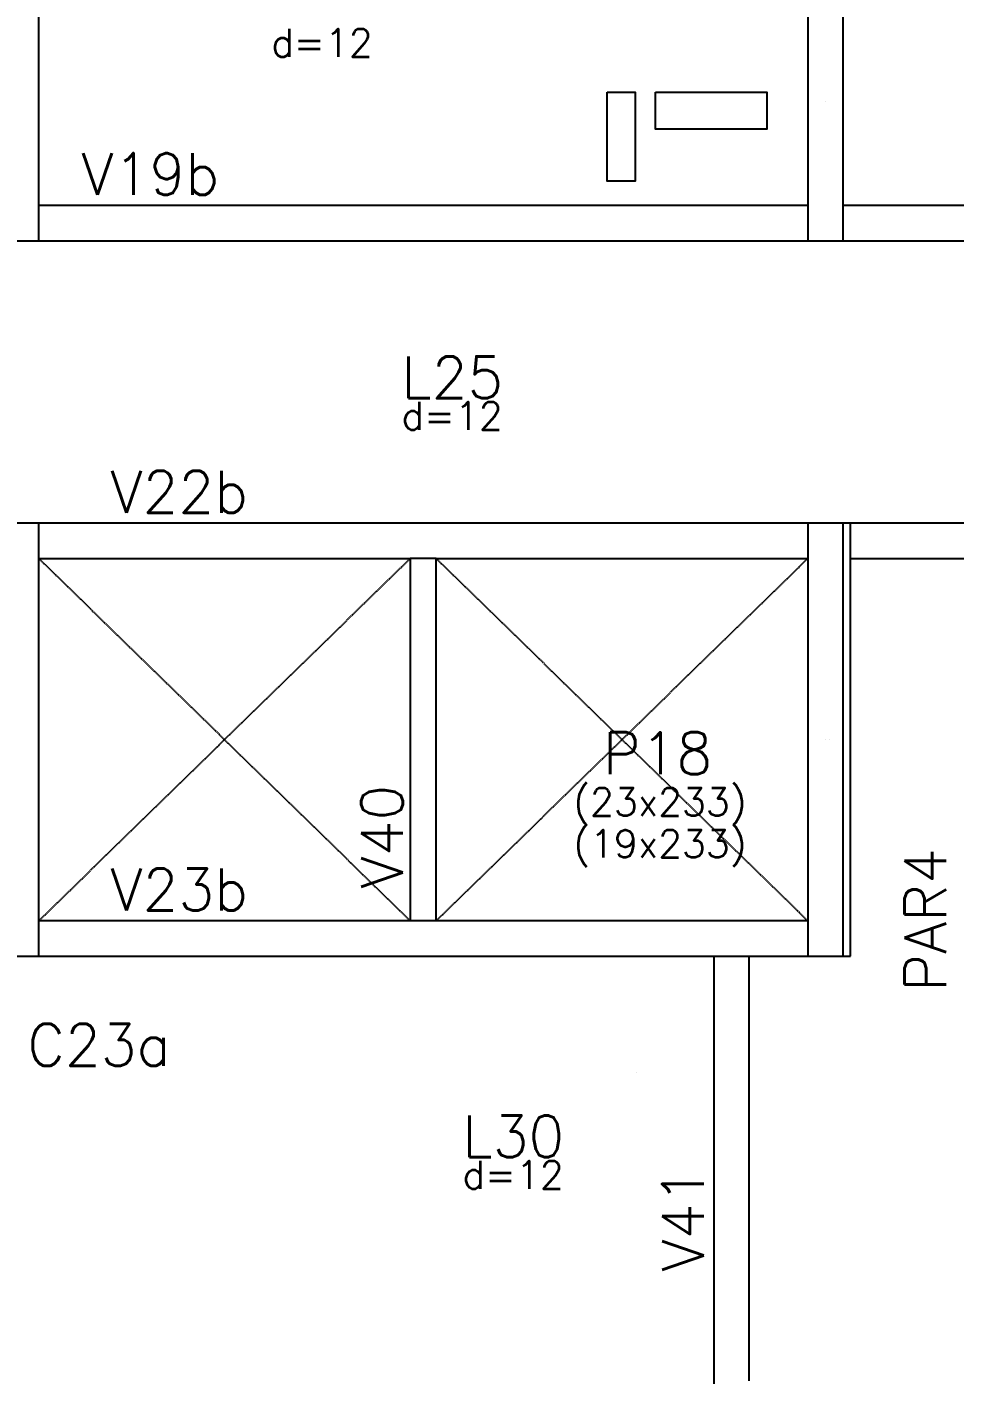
# Model space of a CAD drawing. Extents: x -40810 to 33675, y -2018 to 21213.
# Drawn here: x 5819 to 6318, y 9033 to 9758 of the extents above; entities that cross this region are included whole.
import ezdxf

# ---------------------------------------------------------------- set-up
doc = ezdxf.new("R2010")
doc.units = 0
doc.linetypes.add('TRAZO_HUECO', pattern=[0.75, 0.5, -0.25])
for name, color, linetype in [('1', 5, 'Continuous'), ('10', 7, 'Continuous'), ('12', 3, 'Continuous'), ('13', 7, 'Continuous'), ('241', 7, 'TRAZO_HUECO'), ('242', 3, 'Continuous'), ('3', 2, 'Continuous'), ('4', 2, 'Continuous'), ('42', 7, 'Continuous'), ('8', 5, 'Continuous'), ('9', 3, 'Continuous')]:
    doc.layers.add(name, color=color, linetype=linetype)
doc.styles.get("Standard").update_dxf_attribs({"font": 'romans.shx', "width": 0.8})

msp = doc.modelspace()

# ---------------------------------------------------------------- linework, layer by layer
at = {"layer": '1'}
for points in [[(6239.609, 9662.107), (5825.609, 9662.107)], [(6596.609, 9662.107), (6258.609, 9662.107)], [(5825.609, 9643.107), (6239.609, 9643.107)], [(6258.609, 9643.107), (6615.609, 9643.107)], [(6032.109, 9491.107), (5825.609, 9491.107)], [(6239.609, 9491.107), (6032.109, 9491.107)], [(6615.609, 9491.107), (6262.609, 9491.107)], [(5825.609, 9472.107), (6025.609, 9472.107)], [(6025.609, 9472.107), (6025.609, 9277.107)], [(6039.609, 9472.107), (6025.609, 9472.107)], [(6039.609, 9472.107), (6239.609, 9472.107)], [(6039.609, 9277.107), (6039.609, 9472.107)], [(6262.609, 9472.107), (6596.609, 9472.107)], [(5866.609, 9277.107), (5825.609, 9277.107)], [(6025.609, 9277.107), (5866.609, 9277.107)], [(6039.609, 9277.107), (6025.609, 9277.107)], [(6198.609, 9277.107), (6039.609, 9277.107)], [(6239.609, 9277.107), (6198.609, 9277.107)], [(5825.609, 9258.107), (6032.109, 9258.107)], [(6032.109, 9258.107), (6208.109, 9258.107)], [(6189.109, 9258.107), (6189.109, 9039.107)], [(6208.109, 9258.107), (6239.609, 9258.107)], [(6208.109, 9029.607), (6208.109, 9258.107)], [(6189.109, 9039.107), (6189.109, 8927.107)]]:
    msp.add_lwpolyline(points, dxfattribs=at)
at = {"layer": '241'}
for p, q in [((5825.609, 9277.107), (6025.609, 9472.107)), ((5825.609, 9472.107), (6025.609, 9277.107)), ((6039.609, 9277.107), (6239.609, 9472.107)), ((6039.609, 9472.107), (6239.609, 9277.107))]:
    msp.add_line(p, q, dxfattribs=at)
at = {"layer": '242'}
for p, q in [((6249.109, 9718.107), (6249.109, 9718.107)), ((6249.109, 9374.607), (6249.109, 9374.607)), ((6251.109, 9374.607), (6251.109, 9374.607)), ((6147.314, 9195.268), (6147.314, 9195.268))]:
    msp.add_line(p, q, dxfattribs=at)
at = {"layer": '3'}
for points in [[(5806.609, 9643.107), (5825.609, 9643.107), (5825.609, 9793.107), (5806.609, 9793.107), (5806.609, 9643.107)], [(6239.609, 9643.107), (6258.609, 9643.107), (6258.609, 9793.107), (6239.609, 9793.107), (6239.609, 9643.107)], [(5806.609, 9258.107), (5825.609, 9258.107), (5825.609, 9491.107), (5806.609, 9491.107), (5806.609, 9258.107)], [(6239.609, 9258.107), (6258.609, 9258.107), (6258.609, 9491.107), (6239.609, 9491.107), (6239.609, 9258.107)]]:
    msp.add_lwpolyline(points, dxfattribs=at)
at = {"layer": '4'}
for p, q in [((5825.609, 9491.107), (5802.609, 9491.107)), ((5825.609, 9258.107), (5825.609, 9491.107)), ((6262.609, 9491.107), (6239.609, 9491.107)), ((6239.609, 9491.107), (6239.609, 9258.107)), ((6262.609, 9258.107), (6262.609, 9491.107)), ((5802.609, 9258.107), (5825.609, 9258.107)), ((6239.609, 9258.107), (6262.609, 9258.107))]:
    msp.add_line(p, q, dxfattribs=at)
at = {"layer": '42'}
for points in [[(6131.609, 9723.108), (6146.613, 9723.108), (6146.613, 9675.108), (6131.609, 9675.108), (6131.609, 9723.108)], [(6157.609, 9723.108), (6217.613, 9723.108), (6217.613, 9703.108), (6157.609, 9703.108), (6157.609, 9723.108)]]:
    msp.add_lwpolyline(points, dxfattribs=at)

# ---------------------------------------------------------------- texts
at = {"layer": '10'}
for s, p in [('L25', (6020.754, 9558.359)), ('L30', (6053.585, 9149.88))]:
    msp.add_text(s, height=22.5, dxfattribs=at).set_placement(p)
at = {"layer": '12'}
for s, p in [('(23x233)', (6113.396, 9333.619)), ('(19x233)', (6113.396, 9311.119))]:
    msp.add_text(s, height=15, dxfattribs=at).set_placement(p)
at = {"layer": '13'}
for p in [(5950.707, 9742.145), (6020.754, 9541.359), (6053.585, 9132.88)]:
    msp.add_text('d=12', height=15, dxfattribs=at).set_placement(p)
at = {"layer": '8'}
for s, p in [('V19b', (5848.609, 9667.732)), ('V22b', (5864.109, 9496.732)), ('V23b', (5864.109, 9282.732)), ('C23a', (5819.431, 9199.089))]:
    msp.add_text(s, height=22.5, dxfattribs=at).set_placement(p)
for s, p in [('V40', (6021.64, 9294.465)), ('PAR4', (6314.167, 9239.017)), ('V41', (6183.651, 9088.317))]:
    msp.add_text(s, height=22.5, rotation=90, dxfattribs=at).set_placement(p)
at = {"layer": '9'}
msp.add_text('P18', height=22.5, dxfattribs=at).set_placement((6129.396, 9356.119))

doc.saveas('drawing.dxf')
